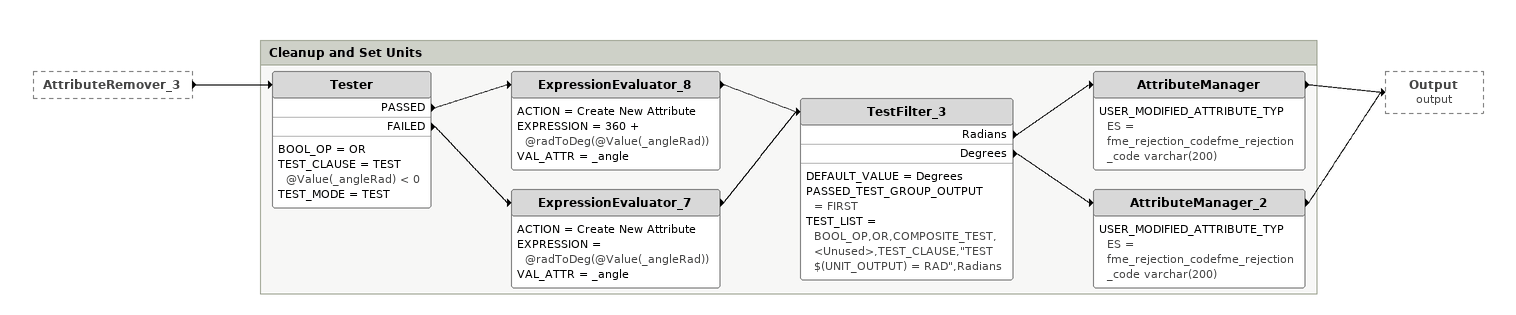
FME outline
AttributeRemover_3 [outside]
    -> Tester

Bookmark: Cleanup and Set Units
Tester
    BOOL_OP = OR
    TEST_CLAUSE = TEST @Value(_angleRad) < 0
    TEST_MODE = TEST
    PASSED -> ExpressionEvaluator_8
    FAILED -> ExpressionEvaluator_7
ExpressionEvaluator_8
    ACTION = Create New Attribute
    EXPRESSION = 360 + @radToDeg(@Value(_angleRad))
    VAL_ATTR = _angle
    -> TestFilter_3
ExpressionEvaluator_7
    ACTION = Create New Attribute
    EXPRESSION = @radToDeg(@Value(_angleRad))
    VAL_ATTR = _angle
    -> TestFilter_3
TestFilter_3
    DEFAULT_VALUE = Degrees
    PASSED_TEST_GROUP_OUTPUT = FIRST
    TEST_LIST = BOOL_OP,OR,COMPOSITE_TEST,<Unused>,TEST_CLAUSE,"TEST $(UNIT_OUTPUT) = RAD",Radians
    Radians -> AttributeManager
    Degrees -> AttributeManager_2
AttributeManager
    USER_MODIFIED_ATTRIBUTE_TYPES = fme_rejection_codefme_rejection_code varchar(200)
    -> Output (output)
AttributeManager_2
    USER_MODIFIED_ATTRIBUTE_TYPES = fme_rejection_codefme_rejection_code varchar(200)
    -> Output (output)
